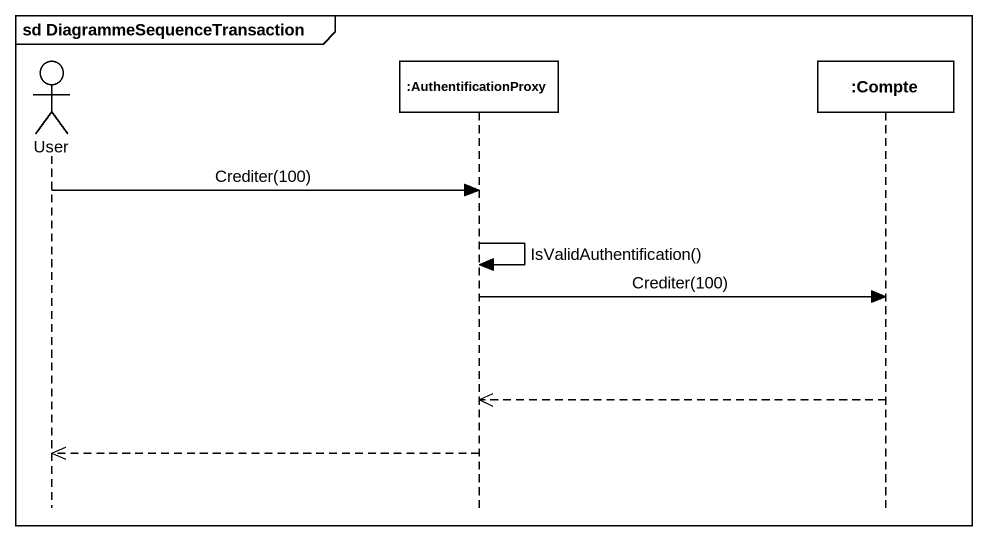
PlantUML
@startuml
mainframe sd DiagrammeSequenceTransaction
hide footbox
actor User
participant ":AuthentificationProxy" as AuthentificationProxy
participant ":Compte" as Compte

User -> AuthentificationProxy : Crediter(100)
AuthentificationProxy -> AuthentificationProxy : IsValidAuthentification()
AuthentificationProxy -> Compte : Crediter(100)
Compte -->> AuthentificationProxy
AuthentificationProxy -->> User
@enduml
